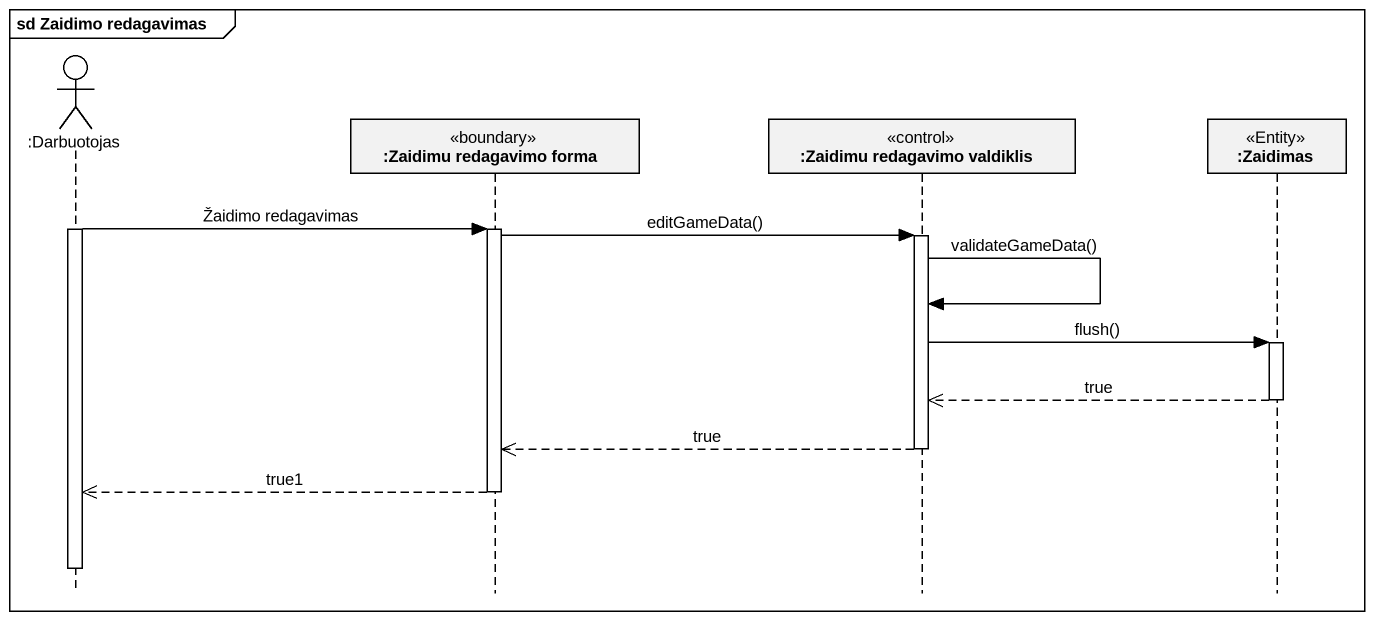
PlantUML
@startuml
mainframe sd Zaidimo redagavimas
hide footbox
actor ":Darbuotojas" as Darbuotojas
participant ":Zaidimu redagavimo forma" as Zaidimu_redagavimo_forma <<boundary>>
participant ":Zaidimu redagavimo valdiklis" as Zaidimu_redagavimo_valdiklis <<control>>
participant ":Zaidimas" as Zaidimas <<Entity>>

activate Darbuotojas
Darbuotojas -> Zaidimu_redagavimo_forma : Žaidimo redagavimas
activate Zaidimu_redagavimo_forma
Zaidimu_redagavimo_forma -> Zaidimu_redagavimo_valdiklis : editGameData()
activate Zaidimu_redagavimo_valdiklis
Zaidimu_redagavimo_valdiklis -> Zaidimu_redagavimo_valdiklis : validateGameData()
Zaidimu_redagavimo_valdiklis -> Zaidimas : flush()
activate Zaidimas
Zaidimas -->> Zaidimu_redagavimo_valdiklis : true
deactivate Zaidimas
Zaidimu_redagavimo_valdiklis -->> Zaidimu_redagavimo_forma : true
deactivate Zaidimu_redagavimo_valdiklis
Zaidimu_redagavimo_forma -->> Darbuotojas : true1
deactivate Zaidimu_redagavimo_forma
deactivate Darbuotojas
@enduml
